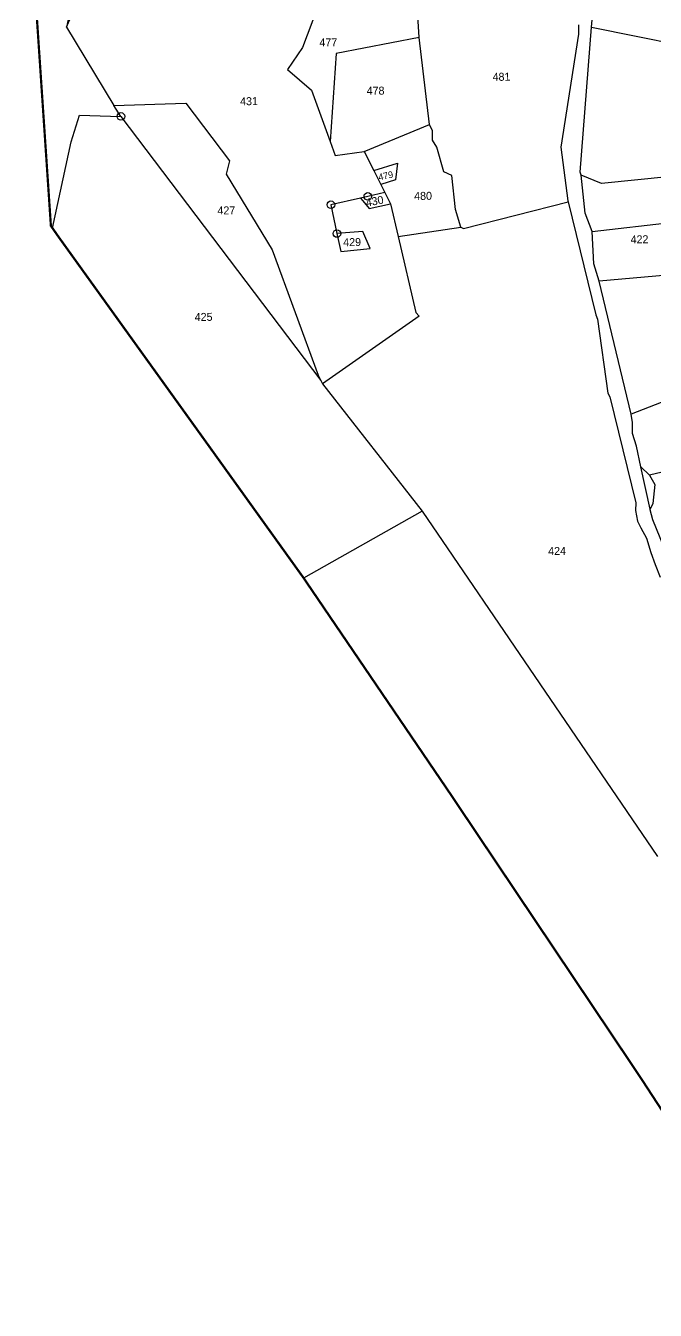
# Model space of a CAD drawing. Header units: metres. Extents: x 257898 to 399530132, y -350026824 to 2185287.
# Drawn here: x 258912 to 259637, y 2181040 to 2182518 of the extents above; entities that cross this region are included whole.
import ezdxf

# ---------------------------------------------------------------- set-up
doc = ezdxf.new("R2010")
doc.units = ezdxf.units.M
for name, color, linetype in [('POLY_PARCEL', 6, 'Continuous'), ('POLY_ROAD', 30, 'Continuous'), ('SYM_STONE', 1, 'Continuous'), ('TEXT_PARCEL', 7, 'Continuous'), ('V_BOUND_LINE', 7, 'Continuous')]:
    doc.layers.add(name, color=color, linetype=linetype)
doc.styles.add('TEXT_MAP', font='', dxfattribs={"height": 1.8})
doc.styles.get('TEXT_MAP').set_extended_font_data('Kruti Dev 050')

# ---------------------------------------------------------------- blocks, each defined once
blk = doc.blocks.new('STONE')
at = {"layer": 'SYM_STONE'}
blk.add_circle((0, 0), 0.851, dxfattribs=at)

msp = doc.modelspace()

# ---------------------------------------------------------------- linework, layer by layer
at = {"layer": 'POLY_PARCEL'}
for points in [[(258991.3, 2182717.1), (259007.1, 2182677.2), (258991.7, 2182665.9), (258959.1, 2182516.3)], [(258959.1, 2182516.3), (259030.6, 2182681.6), (259061.4, 2182700.9), (259093.9, 2182705.2), (259120.5, 2182711.7)], [(259248.2, 2182538.7), (259230.9, 2182493.1), (259213.6, 2182467.6), (259241.3, 2182443.8), (259262.6, 2182384.8)], [(259365.3, 2182504.4), (259362.4, 2182548.8)], [(258959.1, 2182516.3), (259013.7, 2182426.2)], [(259563.8, 2182516.5), (259716.1, 2182485.6)], [(259365.3, 2182504.4), (259269.6, 2182486.1), (259262.6, 2182384.8)], [(259377.2, 2182404.5), (259365.3, 2182504.4)], [(259013.7, 2182426.2), (259096.4, 2182428.9), (259146.8, 2182362.4), (259142.9, 2182347.4), (259195.9, 2182260), (259249.1, 2182115.7), (259252, 2182109.9)], [(259021.9, 2182413.7), (259013.7, 2182426.2)], [(258943.1, 2182285), (258964.6, 2182384.6), (258974, 2182415.2), (259021.9, 2182413.7)], [(259021.9, 2182413.7), (259252, 2182109.9)], [(259302, 2182373.3), (259377.2, 2182404.5)], [(259413.3, 2182286.2), (259406.9, 2182306.7), (259402.7, 2182345.8), (259393.6, 2182349.9), (259385.4, 2182378.2), (259380.4, 2182386.4), (259380.7, 2182397.1), (259377.2, 2182404.5)], [(259262.6, 2182384.8), (259268.4, 2182368.9), (259302, 2182373.3)], [(259302, 2182373.3), (259313, 2182351.4)], [(259313, 2182351.4), (259340.2, 2182360), (259338, 2182340.6), (259321.1, 2182335.2)], [(259313, 2182351.4), (259321.1, 2182335.2)], [(259730.9, 2182352.2), (259575, 2182336.6), (259551.7, 2182346.1)], [(259321.1, 2182335.2), (259325.8, 2182326)], [(259297.7, 2182319.7), (259263.6, 2182312.1), (259270.6, 2182278.9)], [(259325.8, 2182326), (259306.1, 2182321.6), (259297.7, 2182319.7)], [(259297.7, 2182319.7), (259300.2, 2182316.7), (259307.5, 2182307.8), (259332.3, 2182313)], [(259325.8, 2182326), (259332.3, 2182313)], [(259413.3, 2182286.2), (259416.2, 2182284.6), (259536.6, 2182315.5)], [(259332.3, 2182313), (259341, 2182275.3)], [(259341, 2182275.3), (259413.3, 2182286.2)], [(259564.3, 2182281.2), (259657.5, 2182292.1)], [(259341, 2182275.3), (259361.3, 2182188), (259365.4, 2182183.9), (259254.1, 2182105.8)], [(259664, 2182232), (259572.6, 2182224.2)], [(259252, 2182109.9), (259254.1, 2182105.8)], [(259254.1, 2182105.8), (259368.7, 2181959.2)], [(259687.4, 2182101.4), (259609.4, 2182071)], [(259630.3, 2182000.6), (259620.6, 2182010.3)], [(259701.9, 2182017.6), (259630.3, 2182000.6)], [(259630.3, 2182000.6), (259636.5, 2181989.9), (259634.3, 2181968.3), (259631.1, 2181961.8)], [(259368.7, 2181959.2), (259232.2, 2181882.4)], [(259368.7, 2181959.2), (259639.7, 2181561.9)]]:
    msp.add_lwpolyline(points, dxfattribs=at)
msp.add_lwpolyline([(259270.6, 2182278.9), (259274.9, 2182258.3), (259308.8, 2182261.5), (259300.3, 2182281.2)], close=True, dxfattribs=at)
at = {"layer": 'POLY_ROAD'}
for points in [[(259563.8, 2182516.5), (259564.9, 2182529.2)], [(259548.7, 2182519.3), (259548.7, 2182508.2), (259528.5, 2182378.4), (259536.3, 2182316.5), (259536.6, 2182315.5)], [(259551.7, 2182346.1), (259550.7, 2182349.7), (259563.8, 2182516.5)], [(259564.3, 2182281.2), (259556.5, 2182302.2), (259551.7, 2182346.1)], [(259536.6, 2182315.5), (259568.6, 2182185.2), (259570.6, 2182180.2), (259582.4, 2182095), (259584.7, 2182091.1), (259614.6, 2181968.9), (259614.3, 2181960.3), (259616.6, 2181948), (259620.4, 2181940.1), (259626.9, 2181928.1), (259632.1, 2181911.7), (259636.9, 2181897.8), (259642.7, 2181883.4)], [(259572.6, 2182224.2), (259566.4, 2182244.2), (259564.3, 2182281.2)], [(259609.4, 2182071), (259572.6, 2182224.2)], [(259620.6, 2182010.3), (259615.5, 2182034.1), (259610.7, 2182048.9), (259610.8, 2182061.5), (259609.4, 2182071)], [(259631.1, 2181961.8), (259620.6, 2182010.3)], [(259658, 2181876.2), (259657.9, 2181876.8), (259654.8, 2181889), (259650.3, 2181910.7), (259646.9, 2181918.3), (259634.4, 2181949.3), (259631.3, 2181960.9), (259631.1, 2181961.8)]]:
    msp.add_lwpolyline(points, dxfattribs=at)
at = {"layer": 'V_BOUND_LINE', "const_width": 2.56}
for points in [[(258913.5, 2182698.7), (258933.8, 2182397.5), (258941.2, 2182287.8), (258943.1, 2182285)], [(258943.1, 2182285), (258949.8, 2182275.4), (259120.2, 2182038.4), (259232.2, 2181882.4)], [(259232.2, 2181882.4), (259400.6, 2181634.7), (259619.4, 2181308.5), (259619.4, 2181308.5), (259736.1, 2181129.6), (259804.9, 2181024.7), (259843.3, 2180973.3), (259848.3, 2180951.8), (260010.2, 2180318.2), (260029.1, 2180273.2), (260032.3, 2180268.7)]]:
    msp.add_lwpolyline(points, dxfattribs=at)

# ---------------------------------------------------------------- block references
at = {"layer": 'SYM_STONE', "xscale": 5.117356357587019, "yscale": 5.117356357587019, "zscale": 5.117356357587019, "rotation": 0.6646075423249337}
for p in [(259021.9, 2182413.7), (259263.6, 2182312.1), (259306.1, 2182321.6), (259270.6, 2182278.9)]:
    msp.add_blockref('STONE', p, dxfattribs=at)

# ---------------------------------------------------------------- texts
at = {"layer": 'TEXT_PARCEL', "style": 'TEXT_MAP'}
for s, height, rotation, p in [('477', 9.21, 0.6646, (259250.4, 2182494.2)), ('481', 9.21, 0.6646, (259449.8, 2182454.6)), ('431', 9.21, 0.6646, (259159.1, 2182426.5)), ('478', 9.21, 0.6646, (259304.8, 2182438.6)), ('479', 7.68, 11.9658, (259319.1, 2182339.9)), ('430', 9.21, 10.6648, (259304.7, 2182309.8)), ('480', 9.21, 0.6646, (259359.5, 2182317.5)), ('427', 9.21, 0.6646, (259133, 2182300.8)), ('429', 9.21, 0.6646, (259277.8, 2182264.3)), ('422', 9.21, 0.6646, (259608.7, 2182267.5)), ('425', 9.21, 0.6646, (259106.8, 2182178.2)), ('424', 9.21, 0.6646, (259513.8, 2181908.8))]:
    msp.add_text(s, height=height, rotation=rotation, dxfattribs=at).set_placement(p)

doc.saveas('drawing.dxf')
